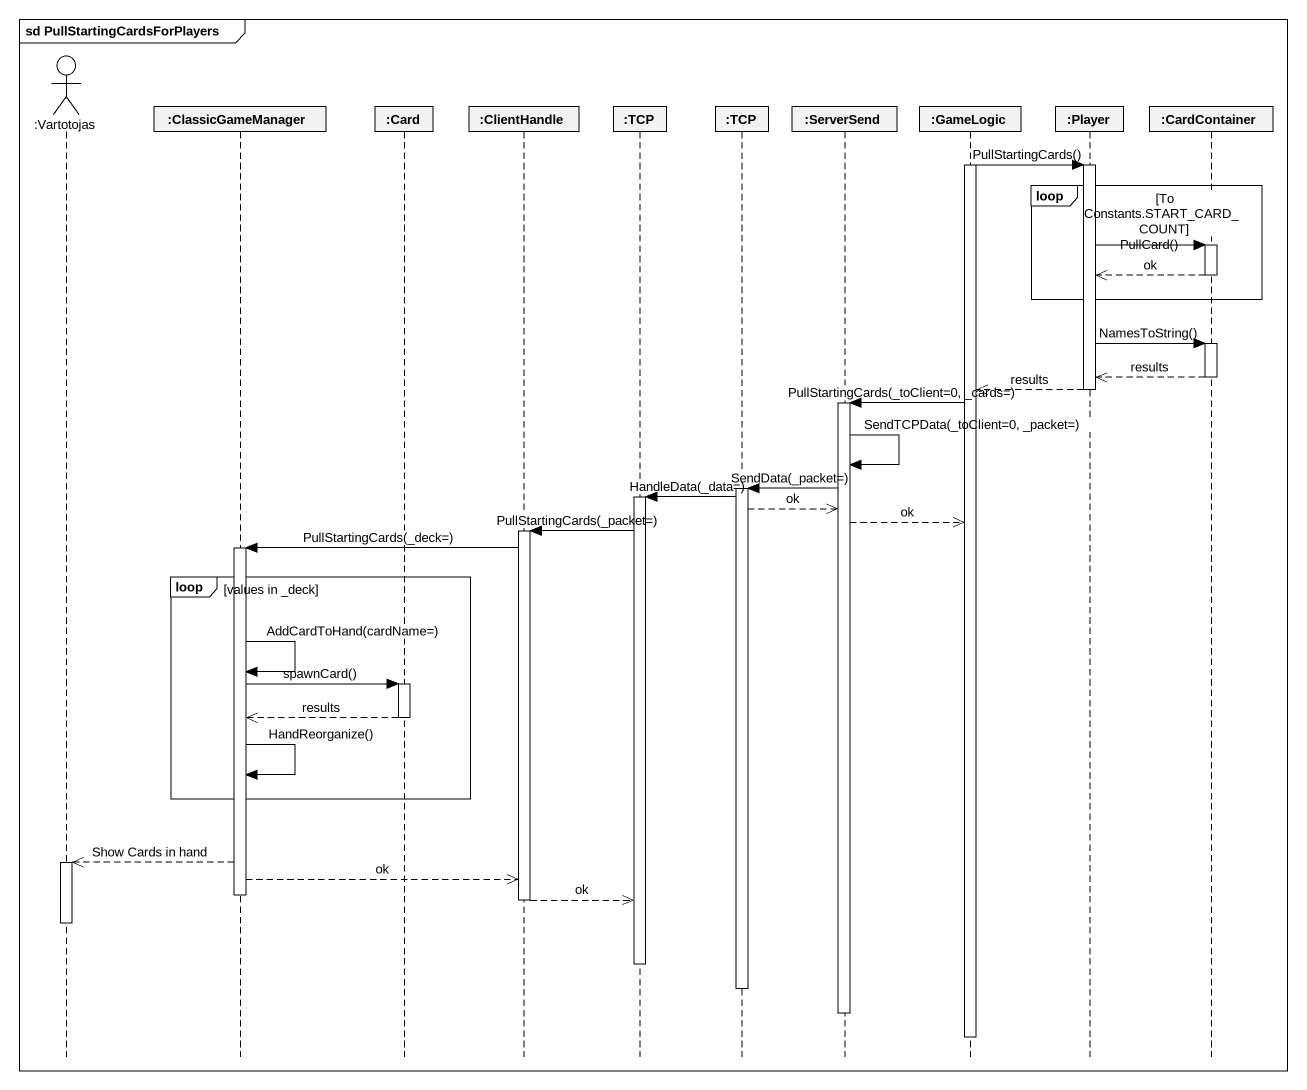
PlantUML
@startuml
mainframe sd PullStartingCardsForPlayers
hide footbox
actor ":Vartotojas" as Vartotojas
participant ":ClassicGameManager" as ClassicGameManager
participant ":Card" as Card_
participant ":ClientHandle" as ClientHandle
participant ":TCP" as TCP
participant ":TCP" as TCP_2
participant ":ServerSend" as ServerSend
participant ":GameLogic" as GameLogic
participant ":Player" as Player
participant ":CardContainer" as CardContainer

activate GameLogic
GameLogic -> Player : PullStartingCards()
activate Player
loop To Constants.START_CARD_COUNT
  Player -> CardContainer : PullCard()
  activate CardContainer
  CardContainer -->> Player : ok
  deactivate CardContainer
end
Player -> CardContainer : NamesToString()
activate CardContainer
CardContainer -->> Player : results
deactivate CardContainer
Player -->> GameLogic : results
deactivate Player
GameLogic -> ServerSend : PullStartingCards(_toClient=0, _cards=)
activate ServerSend
ServerSend -> ServerSend : SendTCPData(_toClient=0, _packet=)
ServerSend -> TCP_2 : SendData(_packet=)
activate TCP_2
TCP_2 -> TCP : HandleData(_data=)
activate TCP
TCP_2 -->> ServerSend : ok
ServerSend -->> GameLogic : ok
TCP -> ClientHandle : PullStartingCards(_packet=)
activate ClientHandle
ClientHandle -> ClassicGameManager : PullStartingCards(_deck=)
activate ClassicGameManager
loop values in _deck
  ClassicGameManager -> ClassicGameManager : AddCardToHand(cardName=)
  ClassicGameManager -> Card_ : spawnCard()
  activate Card_
  Card_ -->> ClassicGameManager : results
  deactivate Card_
  ClassicGameManager -> ClassicGameManager : HandReorganize()
end
ClassicGameManager -->> Vartotojas : Show Cards in hand
activate Vartotojas
ClassicGameManager -->> ClientHandle : ok
deactivate ClassicGameManager
ClientHandle -->> TCP : ok
deactivate ClientHandle
deactivate Vartotojas
deactivate TCP
deactivate TCP_2
deactivate ServerSend
deactivate GameLogic
@enduml
